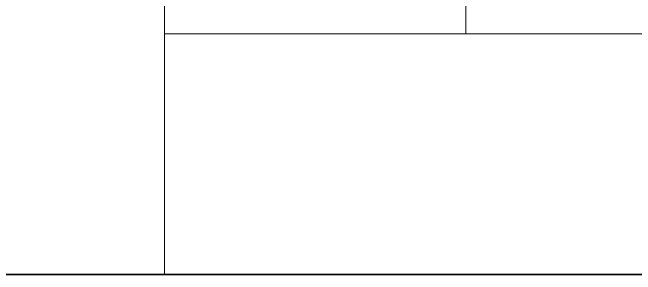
# Model space of a CAD drawing. Header units: millimetres. Extents: x 262 to 370, y -104 to 114.
# Drawn here: x 304.24 to 309.41, y 38.66 to 40.84 of the extents above; entities that cross this region are included whole.
import ezdxf

# ---------------------------------------------------------------- set-up
doc = ezdxf.new("R2010")
doc.units = ezdxf.units.MM
doc.header["$LTSCALE"] = 0.1
for name, color, linetype, lineweight in [('detalles', 2, 'Continuous', 9), ('mobiliario', 3, 'Continuous', 13), ('terreno', 8, 'Continuous', 35)]:
    doc.layers.add(name, color=color, linetype=linetype, lineweight=lineweight)

msp = doc.modelspace()

# ---------------------------------------------------------------- linework, layer by layer
at = {"layer": 'detalles'}
for p, q in [((305.5003, 40.6601), (305.5003, 38.6601)), ((322.5003, 38.6601), (278.5003, 38.6601))]:
    msp.add_line(p, q, dxfattribs=at)
at = {"layer": 'mobiliario'}
for points in [[(305.5003, 45.6601), (308.0003, 45.6601), (308.0003, 40.6601), (305.5003, 40.6601)], [(308.0003, 45.6601), (310.5003, 45.6601), (310.5003, 40.6601), (308.0003, 40.6601)]]:
    msp.add_lwpolyline(points, close=True, dxfattribs=at)
at = {"layer": 'terreno'}
msp.add_line((268.5003, 38.6601), (366.5003, 38.6601), dxfattribs=at)

doc.saveas('drawing.dxf')
